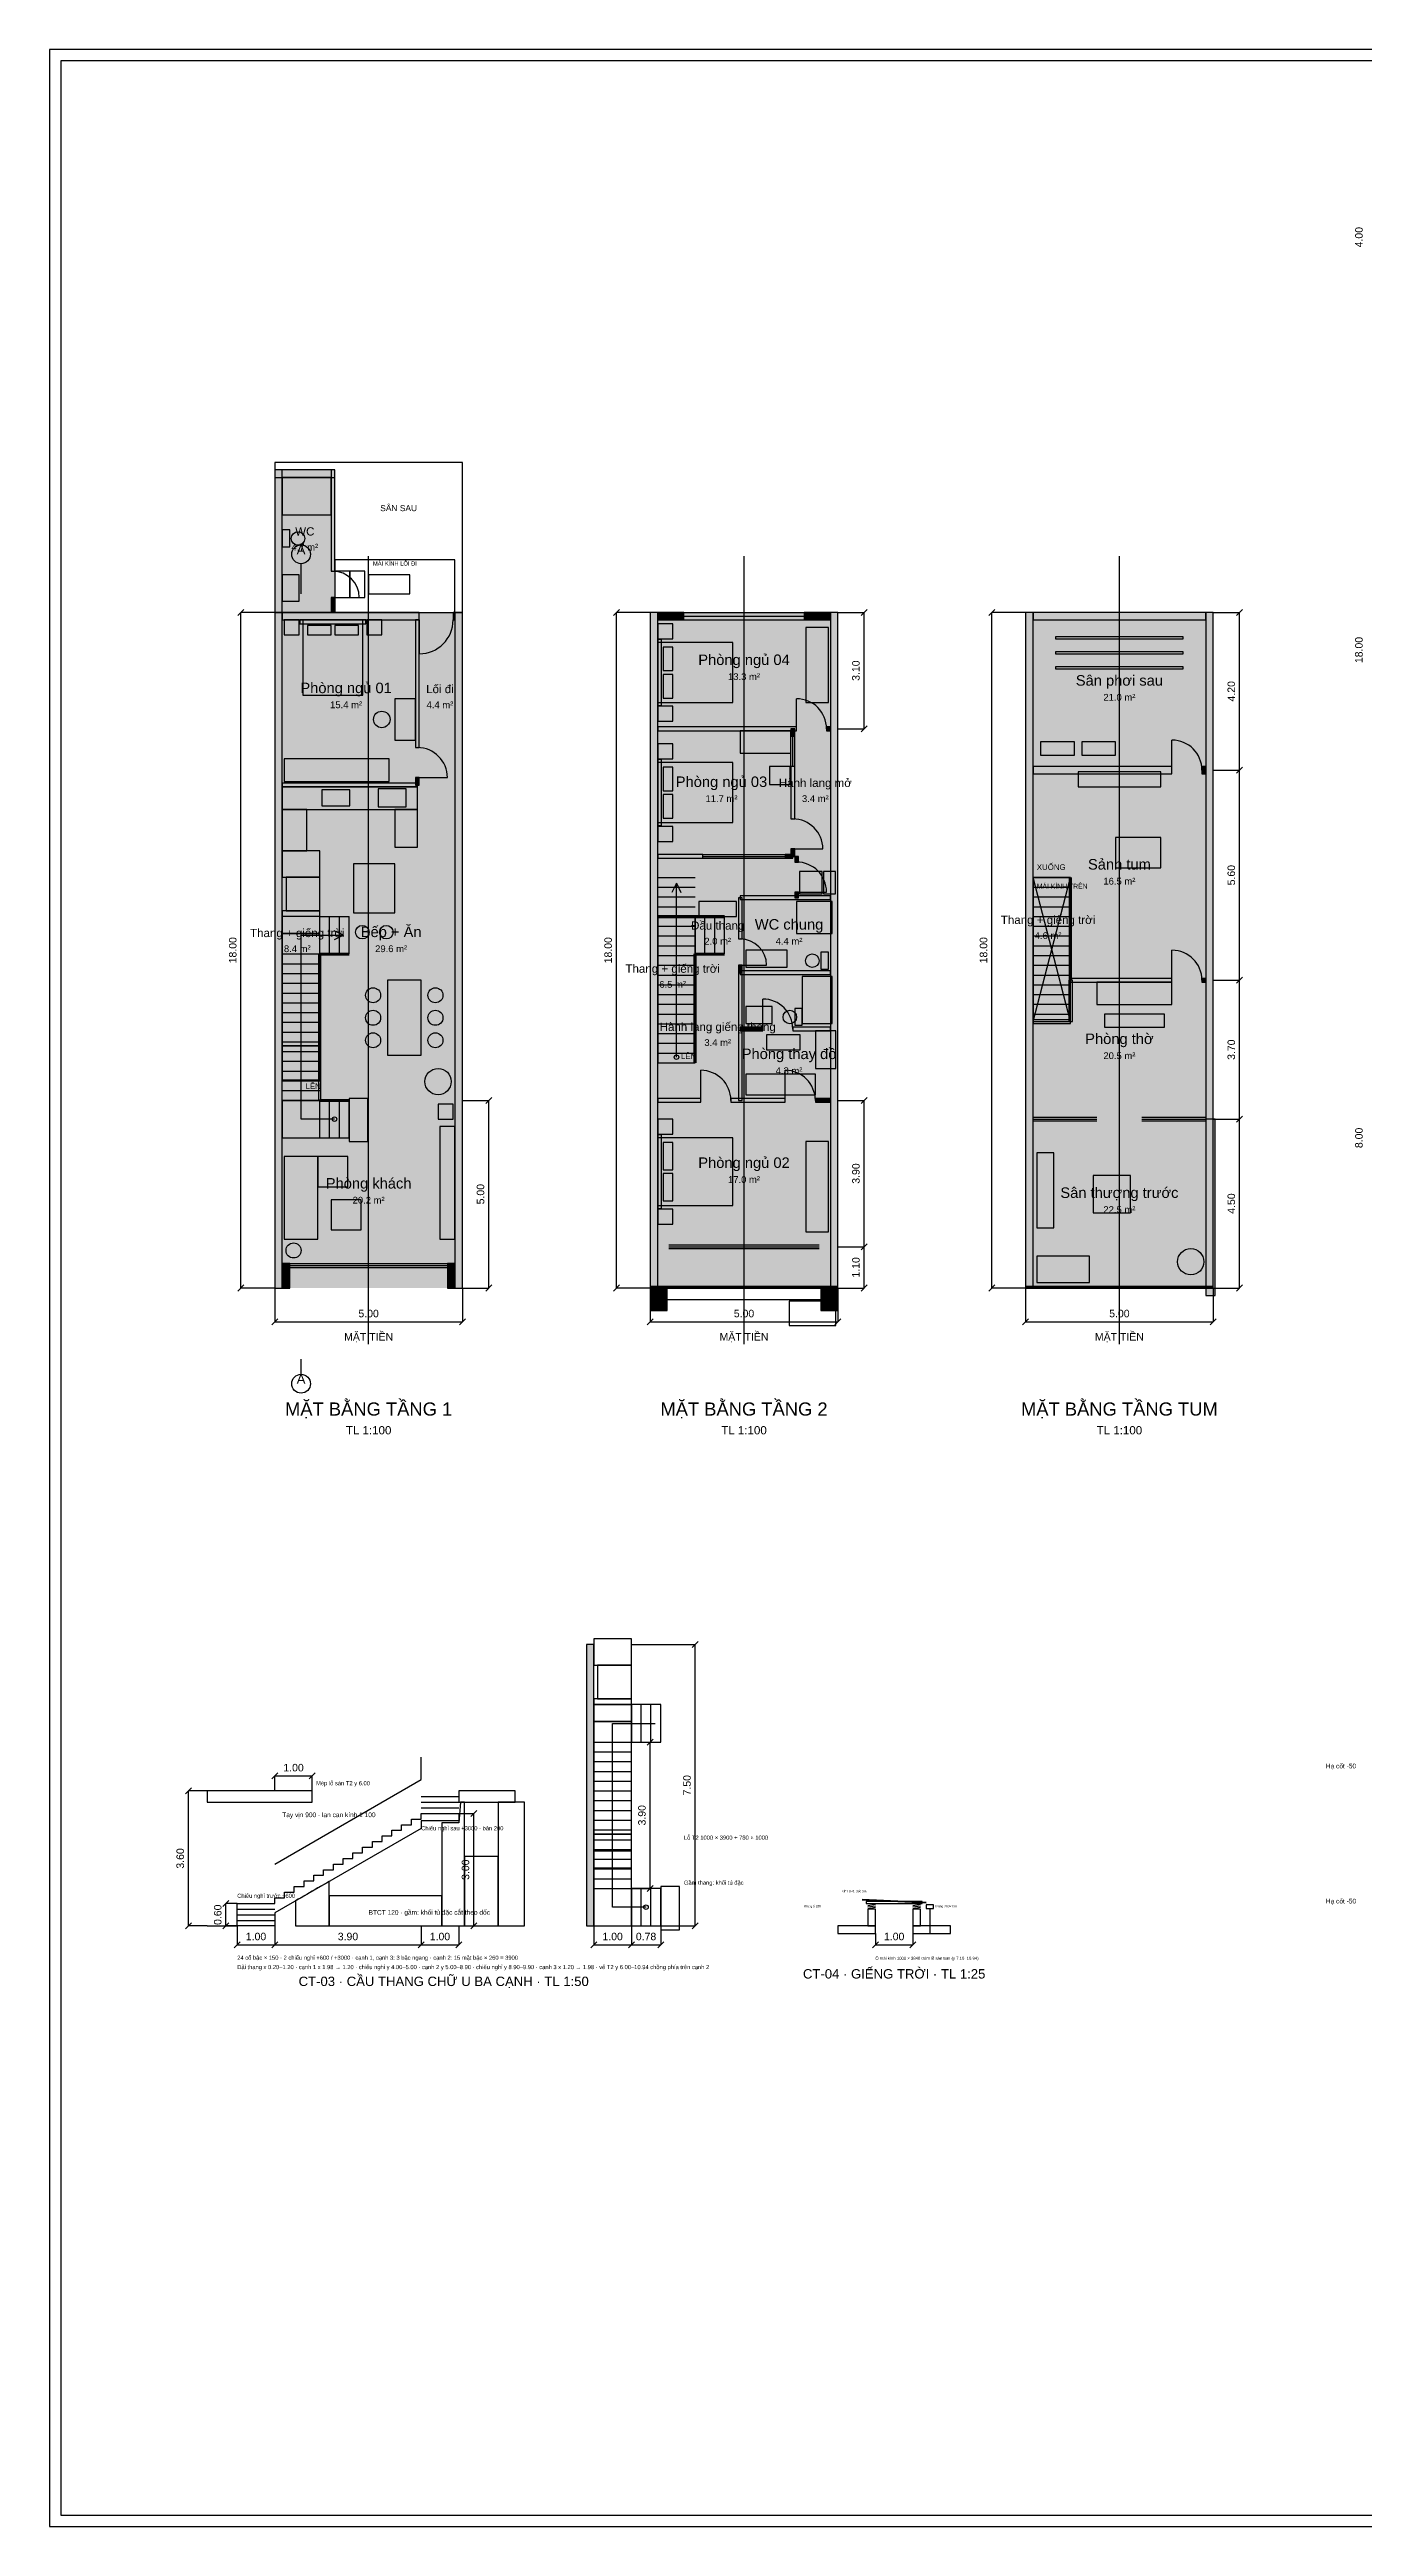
# Model space of a CAD drawing. Header units: millimetres. Extents: x -6000 to 90000, y -33000 to 33000.
# Drawn here: x -6000 to 29001, y -33000 to 33000 of the extents above; entities that cross this region are included whole.
import ezdxf
from ezdxf.enums import TextEntityAlignment as Align

# ---------------------------------------------------------------- set-up
doc = ezdxf.new("R2010")
doc.units = ezdxf.units.MM
for name, color, linetype in [('AXIS', 8, 'CONTINUOUS'), ('DIM', 3, 'CONTINUOUS'), ('DOOR', 6, 'CONTINUOUS'), ('FILL', 254, 'CONTINUOUS'), ('FRAME', 7, 'CONTINUOUS'), ('FURN', 8, 'CONTINUOUS'), ('GLASS', 5, 'CONTINUOUS'), ('RTXT', 250, 'CONTINUOUS'), ('SITE', 30, 'CONTINUOUS'), ('TEXT', 7, 'CONTINUOUS'), ('WALL', 7, 'CONTINUOUS')]:
    doc.layers.add(name, color=color, linetype=linetype)
doc.styles.get("Standard").update_dxf_attribs({"font": 'arial.ttf'})

msp = doc.modelspace()

# ---------------------------------------------------------------- linework, layer by layer
at = {"layer": 'AXIS'}
for p, q in [((700, 18500), (700, 19300)), ((4800, 19400), (1600, 19400)), ((1600, 19400), (1600, 18000)), ((2500, -1500), (2500, 19500)), ((4800, 18000), (4800, 19400)), ((12500, -1500), (12500, 19500)), ((22500, -1500), (22500, 19500)), ((1600, 18000), (4800, 18000)), ((21200, 10940), (20200, 10940)), ((20200, 10940), (20200, 7100)), ((21200, 7100), (21200, 10940)), ((11200, 9900), (10200, 9900)), ((10200, 9900), (10200, 6000)), ((11200, 6000), (11200, 9900)), ((11980, 9900), (11200, 9900)), ((11200, 9900), (11200, 8900)), ((11980, 8900), (11980, 9900)), ((11200, 8900), (11980, 8900)), ((20200, 7100), (21200, 7100)), ((10200, 6000), (11200, 6000)), ((700, -2300), (700, -1900)), ((9500, -11100), (8500, -11100)), ((8500, -11100), (8500, -15000)), ((9500, -15000), (9500, -11100)), ((10280, -11100), (9500, -11100)), ((9500, -11100), (9500, -12100)), ((10280, -12100), (10280, -11100)), ((9500, -12100), (10280, -12100)), ((3900, -13550), (4900, -13550)), ((3900, -13700), (4900, -13700)), ((3900, -13850), (4900, -13850)), ((8500, -15000), (9500, -15000)), ((-1000, -16550), (0, -16550)), ((-1000, -16700), (0, -16700)), ((-1000, -16850), (0, -16850))]:
    msp.add_line(p, q, dxfattribs=at)
for centre in [(700, 19550), (700, -2550)]:
    msp.add_circle(centre, 250, dxfattribs=at)
at = {"layer": 'DIM'}
for p, q in [((-980, 17920), (-820, 18080)), ((-900, 0), (-900, 18000)), ((0, 18000), (-900, 18000)), ((9020, 17920), (9180, 18080)), ((9100, 0), (9100, 18000)), ((10000, 18000), (9100, 18000)), ((15000, 18000), (15700, 18000)), ((15620, 17920), (15780, 18080)), ((15700, 14900), (15700, 18000)), ((19020, 17920), (19180, 18080)), ((19100, 0), (19100, 18000)), ((20000, 18000), (19100, 18000)), ((25000, 18000), (25700, 18000)), ((25620, 17920), (25780, 18080)), ((25700, 13800), (25700, 18000)), ((15000, 14900), (15700, 14900)), ((15620, 14820), (15780, 14980)), ((25620, 13720), (25780, 13880)), ((25620, 13720), (25780, 13880)), ((25000, 13800), (25700, 13800)), ((25000, 13800), (25700, 13800)), ((25700, 8200), (25700, 13800)), ((25000, 8200), (25700, 8200)), ((25000, 8200), (25700, 8200)), ((25620, 8120), (25780, 8280)), ((25620, 8120), (25780, 8280)), ((25700, 4500), (25700, 8200)), ((5000, 5000), (5700, 5000)), ((5620, 4920), (5780, 5080)), ((5700, 0), (5700, 5000)), ((15000, 5000), (15700, 5000)), ((15620, 4920), (15780, 5080)), ((15700, 1100), (15700, 5000)), ((25000, 4500), (25700, 4500)), ((25000, 4500), (25700, 4500)), ((25620, 4420), (25780, 4580)), ((25620, 4420), (25780, 4580)), ((25700, 0), (25700, 4500)), ((15000, 1100), (15700, 1100)), ((15000, 1100), (15700, 1100)), ((15620, 1020), (15780, 1180)), ((15620, 1020), (15780, 1180)), ((15700, 0), (15700, 1100)), ((-980, -80), (-820, 80)), ((0, 0), (-900, 0)), ((0, 0), (0, -900)), ((5000, 0), (5000, -900)), ((5000, 0), (5700, 0)), ((5620, -80), (5780, 80)), ((9020, -80), (9180, 80)), ((10000, 0), (9100, 0)), ((10000, 0), (10000, -900)), ((15000, 0), (15000, -900)), ((15000, 0), (15700, 0)), ((15620, -80), (15780, 80)), ((19020, -80), (19180, 80)), ((20000, 0), (19100, 0)), ((20000, 0), (20000, -900)), ((25000, 0), (25000, -900)), ((25000, 0), (25700, 0)), ((25620, -80), (25780, 80)), ((-80, -980), (80, -820)), ((0, -900), (5000, -900)), ((4920, -980), (5080, -820)), ((9920, -980), (10080, -820)), ((10000, -900), (15000, -900)), ((14920, -980), (15080, -820)), ((19920, -980), (20080, -820)), ((20000, -900), (25000, -900)), ((24920, -980), (25080, -820)), ((9500, -9500), (11200, -9500)), ((11120, -9580), (11280, -9420)), ((11200, -17000), (11200, -9500)), ((9500, -12100), (10000, -12100)), ((9920, -12180), (10080, -12020)), ((10000, -16000), (10000, -12100)), ((-80, -13080), (80, -12920)), ((0, -13000), (1000, -13000)), ((0, -13400), (0, -13000)), ((920, -13080), (1080, -12920)), ((1000, -13400), (1000, -13000)), ((-2380, -13480), (-2220, -13320)), ((-2300, -17000), (-2300, -13400)), ((-1800, -13400), (-2300, -13400)), ((4900, -14000), (5300, -14000)), ((5220, -14080), (5380, -13920)), ((5300, -17000), (5300, -14000)), ((-1380, -16480), (-1220, -16320)), ((-1300, -17000), (-1300, -16400)), ((-1000, -16400), (-1300, -16400)), ((9500, -16000), (10000, -16000)), ((9920, -16080), (10080, -15920)), ((-2380, -17080), (-2220, -16920)), ((-1800, -17000), (-2300, -17000)), ((-1380, -17080), (-1220, -16920)), ((-1000, -17000), (-1300, -17000)), ((-1000, -17000), (-1000, -17500)), ((0, -17000), (0, -17500)), ((0, -17000), (0, -17500)), ((3900, -17000), (3900, -17500)), ((3900, -17000), (3900, -17500)), ((4900, -17000), (4900, -17500)), ((4900, -17000), (5300, -17000)), ((5220, -17080), (5380, -16920)), ((8500, -17000), (8500, -17500)), ((9500, -17000), (9500, -17500)), ((9500, -17000), (9500, -17500)), ((9500, -17000), (11200, -17000)), ((10280, -17000), (10280, -17500)), ((11120, -17080), (11280, -16920)), ((-1080, -17580), (-920, -17420)), ((-1000, -17500), (0, -17500)), ((-80, -17580), (80, -17420)), ((-80, -17580), (80, -17420)), ((0, -17500), (3900, -17500)), ((3820, -17580), (3980, -17420)), ((3820, -17580), (3980, -17420)), ((3900, -17500), (4900, -17500)), ((4820, -17580), (4980, -17420)), ((8420, -17580), (8580, -17420)), ((8500, -17500), (9500, -17500)), ((9420, -17580), (9580, -17420)), ((9420, -17580), (9580, -17420)), ((9500, -17500), (10280, -17500)), ((10200, -17580), (10360, -17420)), ((15920, -17580), (16080, -17420)), ((16000, -17200), (16000, -17500)), ((16000, -17500), (17000, -17500)), ((16920, -17580), (17080, -17420)), ((17000, -17200), (17000, -17500))]:
    msp.add_line(p, q, dxfattribs=at)
at = {"layer": 'DOOR'}
for p, q in [((1550, 18400), (2250, 18400)), ((3850, 17800), (3850, 16900)), ((13900, 14900), (13900, 15700)), ((23900, 13800), (23900, 14600)), ((3800, 13600), (4600, 13600)), ((13800, 11700), (14600, 11700)), ((10700, 10790), (10580, 10540)), ((10700, 6150), (10700, 10790)), ((10700, 10790), (10820, 10540)), ((13900, 10550), (14700, 10550)), ((700, 4500), (700, 9400)), ((700, 9400), (1830, 9400)), ((1830, 9400), (1580, 9520)), ((1830, 9400), (1580, 9280)), ((12400, 8600), (13100, 8600)), ((23900, 8200), (23900, 9000)), ((13000, 6900), (13000, 7700)), ((11350, 5000), (11350, 5800)), ((13600, 5000), (13600, 5800)), ((1590, 4500), (700, 4500)), ((9500, -9350), (8500, -9350)), ((8500, -9350), (8500, -10050)), ((9500, -10050), (9500, -9350)), ((8500, -10050), (9500, -10050)), ((9500, -10050), (8600, -10050)), ((8600, -10050), (8600, -10950)), ((9500, -10950), (9500, -10050)), ((9500, -10950), (8500, -10950)), ((8500, -10950), (8500, -11550)), ((8600, -10950), (9500, -10950)), ((9500, -11550), (9500, -10950)), ((9500, -11550), (8500, -11550)), ((8500, -11550), (8500, -14550)), ((8500, -11550), (9500, -11550)), ((9000, -16500), (9000, -11600)), ((9000, -11600), (10130, -11600)), ((9500, -14550), (9500, -11550)), ((9500, -14550), (8500, -14550)), ((8500, -14550), (8500, -15450)), ((8500, -14550), (9500, -14550)), ((9500, -15450), (9500, -14550)), ((8500, -15450), (9500, -15450)), ((9890, -16500), (9000, -16500))]:
    msp.add_line(p, q, dxfattribs=at)
for centre in [(10700, 6150), (1590, 4500), (9890, -16500)]:
    msp.add_circle(centre, 60, dxfattribs=at)
for centre, radius, start, end in [((1550, 18400), 700, 0, 90), ((3850, 17800), 900, 270, 360), ((13900, 14900), 800, 0, 90), ((23900, 13800), 800, 0, 90), ((3800, 13600), 800, 0, 90), ((13800, 11700), 800, 0, 90), ((13900, 10550), 800, 0, 90), ((12400, 8600), 700, 0, 90), ((23900, 8200), 800, 0, 90), ((13000, 6900), 800, 0, 90), ((11350, 5000), 800, 0, 90), ((13600, 5000), 800, 0, 90)]:
    msp.add_arc(centre, radius, start, end, dxfattribs=at)
at = {"layer": 'FILL', "color": 131}
for points in [[(0, 18000), (1600, 18000), (0, 21800), (1600, 21800)], [(12400, 8400), (15000, 8400), (12400, 10400), (15000, 10400)], [(12400, 6900), (15000, 6900), (12400, 8400), (15000, 8400)]]:
    msp.add_solid(points, dxfattribs=at)
at = {"layer": 'FILL', "color": 250}
for points in [[(0, 18000), (200, 18000), (0, 21800), (200, 21800)], [(0, 21600), (1600, 21600), (0, 21800), (1600, 21800)], [(1500, 19100), (1600, 19100), (1500, 21800), (1600, 21800)], [(0, 0), (200, 0), (0, 18000), (200, 18000)], [(200, 17800), (3850, 17800), (200, 18000), (3850, 18000)], [(1500, 18000), (1600, 18000), (1500, 18400), (1600, 18400)], [(4750, 17800), (4800, 17800), (4750, 18000), (4800, 18000)], [(4800, 0), (5000, 0), (4800, 18000), (5000, 18000)], [(10000, 0), (10200, 0), (10000, 18000), (10200, 18000)], [(10200, 17800), (10900, 17800), (10200, 18000), (10900, 18000)], [(14100, 17800), (14800, 17800), (14100, 18000), (14800, 18000)], [(14800, 0), (15000, 0), (14800, 18000), (15000, 18000)], [(20000, 0), (20200, 0), (20000, 18000), (20200, 18000)], [(20200, 17800), (24800, 17800), (20200, 18000), (24800, 18000)], [(24800, 0), (25000, 0), (24800, 18000), (25000, 18000)], [(3750, 14400), (3850, 14400), (3750, 17800), (3850, 17800)], [(10200, 14850), (13900, 14850), (10200, 14950), (13900, 14950)], [(13750, 14700), (13850, 14700), (13750, 14900), (13850, 14900)], [(14700, 14850), (14800, 14850), (14700, 14950), (14800, 14950)], [(13750, 12500), (13850, 12500), (13750, 13900), (13850, 13900)], [(20200, 13700), (23900, 13700), (20200, 13900), (23900, 13900)], [(24700, 13700), (24800, 13700), (24700, 13900), (24800, 13900)], [(200, 13350), (3800, 13350), (200, 13450), (3800, 13450)], [(3750, 13400), (3850, 13400), (3750, 13600), (3850, 13600)], [(10200, 11450), (11400, 11450), (10200, 11550), (11400, 11550)], [(13600, 11450), (13800, 11450), (13600, 11550), (13800, 11550)], [(13750, 11500), (13850, 11500), (13750, 11700), (13850, 11700)], [(13850, 11350), (13950, 11350), (13850, 11500), (13950, 11500)], [(12350, 9300), (12450, 9300), (12350, 10400), (12450, 10400)], [(12400, 10350), (14800, 10350), (12400, 10450), (14800, 10450)], [(13850, 10400), (13950, 10400), (13850, 10550), (13950, 10550)], [(12350, 8400), (12450, 8400), (12350, 8600), (12450, 8600)], [(12350, 5000), (12450, 5000), (12350, 8400), (12450, 8400)], [(12400, 8350), (14800, 8350), (12400, 8450), (14800, 8450)], [(21150, 7100), (21250, 7100), (21150, 8200), (21250, 8200)], [(21200, 8150), (23900, 8150), (21200, 8250), (23900, 8250)], [(24700, 8150), (24800, 8150), (24700, 8250), (24800, 8250)], [(12400, 6850), (13000, 6850), (12400, 6950), (13000, 6950)], [(13800, 6850), (14800, 6850), (13800, 6950), (14800, 6950)], [(20200, 7050), (21200, 7050), (20200, 7150), (21200, 7150)], [(10200, 4950), (11350, 4950), (10200, 5050), (11350, 5050)], [(12150, 4950), (13600, 4950), (12150, 5050), (13600, 5050)], [(14400, 4950), (14800, 4950), (14400, 5050), (14800, 5050)], [(24800, -200), (25050, -200), (24800, 4500), (25050, 4500)], [(200, 0), (400, 0), (200, 650), (400, 650)], [(4600, 0), (4800, 0), (4600, 650), (4800, 650)], [(10000, -600), (10450, -600), (10000, 0), (10450, 0)], [(14550, -600), (15000, -600), (14550, 0), (15000, 0)], [(8300, -17000), (8500, -17000), (8300, -9500), (8500, -9500)]]:
    msp.add_solid(points, dxfattribs=at)
at = {"layer": 'FILL', "color": 254}
for points in [[(0, 0), (5000, 0), (0, 18000), (5000, 18000)], [(3800, 13400), (5000, 13400), (3800, 18000), (5000, 18000)], [(10000, 0), (15000, 0), (10000, 18000), (15000, 18000)], [(20000, 0), (25000, 0), (20000, 18000), (25000, 18000)], [(20000, 8200), (25000, 8200), (20000, 13800), (25000, 13800)], [(11200, 10400), (13900, 10400), (11200, 11500), (13900, 11500)], [(11200, 8400), (12400, 8400), (11200, 10400), (12400, 10400)], [(11200, 5000), (12400, 5000), (11200, 8400), (12400, 8400)]]:
    msp.add_solid(points, dxfattribs=at)
at = {"layer": 'FILL', "color": 151}
for points in [[(0, 13400), (3800, 13400), (0, 18000), (3800, 18000)], [(10000, 14900), (15000, 14900), (10000, 18000), (15000, 18000)], [(10000, 11500), (13800, 11500), (10000, 14900), (13800, 14900)], [(10000, 1100), (15000, 1100), (10000, 5000), (15000, 5000)]]:
    msp.add_solid(points, dxfattribs=at)
at = {"layer": 'FILL', "color": 91}
for points in [[(20000, 13800), (25000, 13800), (20000, 18000), (25000, 18000)], [(20000, 0), (25000, 0), (20000, 4500), (25000, 4500)], [(10000, 0), (15000, 0), (10000, 1100), (15000, 1100)]]:
    msp.add_solid(points, dxfattribs=at)
at = {"layer": 'FILL', "color": 141}
msp.add_solid([(13800, 11500), (15000, 11500), (13800, 14900), (15000, 14900)], dxfattribs=at)
at = {"layer": 'FILL', "color": 41}
for points in [[(0, 5000), (1200, 5000), (0, 13400), (1200, 13400)], [(20000, 7100), (21200, 7100), (20000, 12000), (21200, 12000)], [(10000, 5000), (11200, 5000), (10000, 11500), (11200, 11500)]]:
    msp.add_solid(points, dxfattribs=at)
at = {"layer": 'FILL', "color": 31}
msp.add_solid([(1200, 5000), (5000, 5000), (1200, 13400), (5000, 13400)], dxfattribs=at)
at = {"layer": 'FILL', "color": 9}
for points in [[(13900, 10400), (15000, 10400), (13900, 11500), (15000, 11500)], [(12400, 5000), (15000, 5000), (12400, 6900), (15000, 6900)]]:
    msp.add_solid(points, dxfattribs=at)
at = {"layer": 'FILL', "color": 21}
msp.add_solid([(20000, 4500), (25000, 4500), (20000, 8200), (25000, 8200)], dxfattribs=at)
at = {"layer": 'FILL', "color": 51}
msp.add_solid([(0, 0), (5000, 0), (0, 5000), (5000, 5000)], dxfattribs=at)
at = {"layer": 'FRAME'}
for p, q in [((90000, 33000), (-6000, 33000)), ((-6000, 33000), (-6000, -33000)), ((89700, 32700), (-5700, 32700)), ((-5700, 32700), (-5700, -32700)), ((-6000, -33000), (90000, -33000)), ((-5700, -32700), (89700, -32700))]:
    msp.add_line(p, q, dxfattribs=at)
at = {"layer": 'FURN'}
for p, q in [((1500, 21600), (200, 21600)), ((200, 21600), (200, 20600)), ((1500, 20600), (1500, 21600)), ((200, 20600), (1500, 20600)), ((400, 20200), (200, 20200)), ((200, 20200), (200, 19750)), ((400, 19750), (400, 20200)), ((200, 19750), (400, 19750)), ((650, 19000), (200, 19000)), ((200, 19000), (200, 18300)), ((650, 18300), (650, 19000)), ((2000, 19100), (1600, 19100)), ((1600, 19100), (1600, 18400)), ((2000, 18400), (2000, 19100)), ((2400, 19100), (2000, 19100)), ((2000, 19100), (2000, 18400)), ((2400, 18400), (2400, 19100)), ((3600, 19000), (2500, 19000)), ((2500, 19000), (2500, 18500)), ((2500, 18500), (3600, 18500)), ((3600, 18500), (3600, 19000)), ((200, 18300), (650, 18300)), ((1600, 18400), (2000, 18400)), ((2000, 18400), (2400, 18400)), ((650, 17800), (250, 17800)), ((250, 17800), (250, 17400)), ((250, 17400), (650, 17400)), ((650, 17400), (650, 17800)), ((2430, 17800), (670, 17800)), ((670, 17800), (670, 17700)), ((670, 17700), (2430, 17700)), ((2350, 17800), (750, 17800)), ((750, 17800), (750, 15800)), ((1500, 17650), (870, 17650)), ((870, 17650), (870, 17400)), ((870, 17400), (1500, 17400)), ((1500, 17400), (1500, 17650)), ((2230, 17650), (1600, 17650)), ((1600, 17650), (1600, 17400)), ((1600, 17400), (2230, 17400)), ((2230, 17400), (2230, 17650)), ((2350, 15800), (2350, 17800)), ((2430, 17700), (2430, 17800)), ((2850, 17800), (2450, 17800)), ((2450, 17800), (2450, 17400)), ((2450, 17400), (2850, 17400)), ((2850, 17400), (2850, 17800)), ((10600, 17700), (10200, 17700)), ((10200, 17700), (10200, 17300)), ((10200, 17300), (10600, 17300)), ((10300, 17280), (10200, 17280)), ((10200, 17280), (10200, 15520)), ((12200, 17200), (10200, 17200)), ((10200, 17200), (10200, 15600)), ((10300, 15520), (10300, 17280)), ((10600, 17300), (10600, 17700)), ((12200, 15600), (12200, 17200)), ((14750, 17600), (14150, 17600)), ((14150, 17600), (14150, 15600)), ((14750, 15600), (14750, 17600)), ((24200, 17350), (20800, 17350)), ((20800, 17350), (20800, 17300)), ((20800, 17300), (24200, 17300)), ((24200, 17300), (24200, 17350)), ((10600, 17080), (10350, 17080)), ((10350, 17080), (10350, 16450)), ((10600, 16450), (10600, 17080)), ((24200, 16950), (20800, 16950)), ((20800, 16950), (20800, 16900)), ((20800, 16900), (24200, 16900)), ((24200, 16550), (20800, 16550)), ((20800, 16550), (20800, 16500)), ((20800, 16500), (24200, 16500)), ((24200, 16900), (24200, 16950)), ((24200, 16500), (24200, 16550)), ((10350, 16450), (10600, 16450)), ((10600, 16350), (10350, 16350)), ((10350, 16350), (10350, 15720)), ((10600, 15720), (10600, 16350)), ((750, 15800), (2350, 15800)), ((3750, 15700), (3200, 15700)), ((3200, 15700), (3200, 14600)), ((3750, 14600), (3750, 15700)), ((10200, 15600), (12200, 15600)), ((10200, 15520), (10300, 15520)), ((10600, 15500), (10200, 15500)), ((10200, 15500), (10200, 15100)), ((10350, 15720), (10600, 15720)), ((10600, 15100), (10600, 15500)), ((14150, 15600), (14750, 15600)), ((3200, 14600), (3750, 14600)), ((10200, 15100), (10600, 15100)), ((13750, 14850), (12400, 14850)), ((12400, 14850), (12400, 14250)), ((13750, 14250), (13750, 14850)), ((21300, 14550), (20400, 14550)), ((20400, 14550), (20400, 14200)), ((21300, 14200), (21300, 14550)), ((22400, 14550), (21500, 14550)), ((21500, 14550), (21500, 14200)), ((22400, 14200), (22400, 14550)), ((3050, 14100), (250, 14100)), ((250, 14100), (250, 13500)), ((3050, 13500), (3050, 14100)), ((10600, 14500), (10200, 14500)), ((10200, 14500), (10200, 14100)), ((10200, 14100), (10600, 14100)), ((10300, 14080), (10200, 14080)), ((10200, 14080), (10200, 12320)), ((12200, 14000), (10200, 14000)), ((10200, 14000), (10200, 12400)), ((10300, 12320), (10300, 14080)), ((10600, 13880), (10350, 13880)), ((10350, 13880), (10350, 13250)), ((10600, 14100), (10600, 14500)), ((10600, 13250), (10600, 13880)), ((12200, 12400), (12200, 14000)), ((12400, 14250), (13750, 14250)), ((13730, 13900), (13180, 13900)), ((13180, 13900), (13180, 13420)), ((13730, 13420), (13730, 13900)), ((20400, 14200), (21300, 14200)), ((21500, 14200), (22400, 14200)), ((3800, 13350), (200, 13350)), ((200, 13350), (200, 12750)), ((250, 13500), (3050, 13500)), ((2000, 13270), (1250, 13270)), ((1250, 13270), (1250, 12850)), ((2000, 12850), (2000, 13270)), ((3500, 13300), (2750, 13300)), ((2750, 13300), (2750, 12820)), ((3500, 12820), (3500, 13300)), ((3800, 12750), (3800, 13350)), ((10350, 13250), (10600, 13250)), ((13180, 13420), (13730, 13420)), ((23600, 13750), (21400, 13750)), ((21400, 13750), (21400, 13350)), ((21400, 13350), (23600, 13350)), ((23600, 13350), (23600, 13750)), ((850, 12750), (200, 12750)), ((200, 12750), (200, 11650)), ((200, 12750), (3800, 12750)), ((850, 11650), (850, 12750)), ((1250, 12850), (2000, 12850)), ((2750, 12820), (3500, 12820)), ((3800, 12750), (3200, 12750)), ((3200, 12750), (3200, 11750)), ((3800, 11750), (3800, 12750)), ((10600, 13150), (10350, 13150)), ((10350, 13150), (10350, 12520)), ((10600, 12520), (10600, 13150)), ((10200, 12400), (12200, 12400)), ((10200, 12320), (10300, 12320)), ((10600, 12300), (10200, 12300)), ((10200, 12300), (10200, 11900)), ((10200, 11900), (10600, 11900)), ((10350, 12520), (10600, 12520)), ((10600, 11900), (10600, 12300)), ((23600, 12000), (22400, 12000)), ((22400, 12000), (22400, 11200)), ((23600, 11200), (23600, 12000)), ((1200, 11650), (200, 11650)), ((200, 11650), (200, 10950)), ((200, 11650), (850, 11650)), ((1200, 10950), (1200, 11650)), ((3200, 11300), (2100, 11300)), ((2100, 11300), (2100, 10000)), ((3200, 11750), (3800, 11750)), ((3200, 10000), (3200, 11300)), ((200, 10950), (1200, 10950)), ((1200, 10950), (300, 10950)), ((300, 10950), (300, 10050)), ((1200, 10050), (1200, 10950)), ((10200, 10940), (11200, 10940)), ((10200, 10680), (11200, 10680)), ((14580, 11100), (13980, 11100)), ((13980, 11100), (13980, 10500)), ((14580, 10500), (14580, 11100)), ((14940, 11100), (14620, 11100)), ((14620, 11100), (14620, 10500)), ((14940, 10500), (14940, 11100)), ((20200, 10940), (21200, 10940)), ((20200, 10680), (21200, 10680)), ((22400, 11200), (23600, 11200)), ((1200, 10050), (200, 10050)), ((200, 10050), (200, 9450)), ((1200, 9900), (200, 9900)), ((200, 9900), (200, 8900)), ((300, 10050), (1200, 10050)), ((1200, 9450), (1200, 10050)), ((1200, 8900), (1200, 9900)), ((1200, 9900), (1980, 9900)), ((1200, 8900), (1200, 9900)), ((1460, 8900), (1460, 9900)), ((1720, 8900), (1720, 9900)), ((1980, 8900), (1980, 9900)), ((2100, 10000), (3200, 10000)), ((10200, 10420), (11200, 10420)), ((10200, 10160), (11200, 10160)), ((10200, 9900), (11200, 9900)), ((11200, 8900), (11200, 9900)), ((12300, 10300), (11300, 10300)), ((11300, 10300), (11300, 9900)), ((11300, 9900), (12300, 9900)), ((11460, 8900), (11460, 9900)), ((11720, 8900), (11720, 9900)), ((11980, 8900), (11980, 9900)), ((12300, 9900), (12300, 10300)), ((14850, 10300), (13900, 10300)), ((13900, 10300), (13900, 9450)), ((13980, 10500), (14580, 10500)), ((14620, 10500), (14940, 10500)), ((14850, 9450), (14850, 10300)), ((20200, 10420), (21200, 10420)), ((20200, 10160), (21200, 10160)), ((20200, 9900), (21200, 9900)), ((1200, 9450), (200, 9450)), ((200, 9450), (200, 6450)), ((200, 9450), (1200, 9450)), ((1200, 6450), (1200, 9450)), ((10200, 9640), (11200, 9640)), ((10200, 9380), (11200, 9380)), ((13900, 9450), (14850, 9450)), ((20200, 9640), (21200, 9640)), ((20200, 9380), (21200, 9380)), ((200, 8900), (1200, 8900)), ((200, 8900), (1200, 8900)), ((200, 8640), (1200, 8640)), ((1200, 8900), (1980, 8900)), ((10200, 9120), (11200, 9120)), ((10200, 8860), (11200, 8860)), ((10200, 8600), (11200, 8600)), ((13650, 9000), (12550, 9000)), ((12550, 9000), (12550, 8550)), ((13650, 8550), (13650, 9000)), ((14750, 8950), (14550, 8950)), ((14550, 8950), (14550, 8500)), ((14750, 8500), (14750, 8950)), ((20200, 9120), (21200, 9120)), ((20200, 8860), (21200, 8860)), ((20200, 8600), (21200, 8600)), ((200, 8380), (1200, 8380)), ((200, 8120), (1200, 8120)), ((3900, 8200), (3000, 8200)), ((3000, 8200), (3000, 6200)), ((3900, 6200), (3900, 8200)), ((10200, 8340), (11200, 8340)), ((10200, 8080), (11200, 8080)), ((12550, 8550), (13650, 8550)), ((14850, 8300), (14050, 8300)), ((14050, 8300), (14050, 7050)), ((14550, 8500), (14750, 8500)), ((14850, 7050), (14850, 8300)), ((20200, 8340), (21200, 8340)), ((20200, 8080), (21200, 8080)), ((23900, 8150), (21900, 8150)), ((21900, 8150), (21900, 7550)), ((23900, 7550), (23900, 8150)), ((200, 7860), (1200, 7860)), ((200, 7600), (1200, 7600)), ((200, 7340), (1200, 7340)), ((10200, 7820), (11200, 7820)), ((10200, 7560), (11200, 7560)), ((10200, 7300), (11200, 7300)), ((13250, 7500), (12550, 7500)), ((12550, 7500), (12550, 7050)), ((13250, 7050), (13250, 7500)), ((14050, 7450), (13850, 7450)), ((13850, 7450), (13850, 7000)), ((14050, 7000), (14050, 7450)), ((20200, 7820), (21200, 7820)), ((20200, 7560), (21200, 7560)), ((20200, 7300), (21200, 7300)), ((21900, 7550), (23900, 7550)), ((23700, 7300), (22100, 7300)), ((22100, 7300), (22100, 6950)), ((23700, 6950), (23700, 7300)), ((200, 7080), (1200, 7080)), ((200, 6820), (1200, 6820)), ((10200, 7040), (11200, 7040)), ((10200, 6780), (11200, 6780)), ((12550, 7050), (13250, 7050)), ((14000, 6750), (13100, 6750)), ((13100, 6750), (13100, 6350)), ((13850, 7000), (14050, 7000)), ((14000, 6350), (14000, 6750)), ((14050, 7050), (14850, 7050)), ((14950, 6850), (14400, 6850)), ((14400, 6850), (14400, 5850)), ((14950, 5850), (14950, 6850)), ((22100, 6950), (23700, 6950)), ((200, 6560), (1200, 6560)), ((1200, 6450), (200, 6450)), ((200, 6450), (200, 5550)), ((200, 6450), (1200, 6450)), ((200, 6300), (1200, 6300)), ((200, 6040), (1200, 6040)), ((1200, 5550), (1200, 6450)), ((3000, 6200), (3900, 6200)), ((10200, 6520), (11200, 6520)), ((10200, 6260), (11200, 6260)), ((10200, 6000), (11200, 6000)), ((13100, 6350), (14000, 6350)), ((200, 5780), (1200, 5780)), ((200, 5550), (1200, 5550)), ((200, 5520), (1200, 5520)), ((14400, 5700), (12550, 5700)), ((12550, 5700), (12550, 5150)), ((14400, 5850), (14950, 5850)), ((14400, 5150), (14400, 5700)), ((200, 5260), (1200, 5260)), ((1200, 5000), (200, 5000)), ((200, 5000), (200, 4000)), ((200, 5000), (1200, 5000)), ((1200, 4000), (1200, 5000)), ((1200, 5000), (1980, 5000)), ((1200, 4000), (1200, 5000)), ((1460, 4000), (1460, 5000)), ((1720, 4000), (1720, 5000)), ((2480, 5050), (1980, 5050)), ((1980, 5050), (1980, 3900)), ((1980, 4000), (1980, 5000)), ((2480, 3900), (2480, 5050)), ((4750, 4900), (4350, 4900)), ((4350, 4900), (4350, 4500)), ((4750, 4500), (4750, 4900)), ((12550, 5150), (14400, 5150)), ((200, 4000), (1200, 4000)), ((1200, 4000), (1980, 4000)), ((4350, 4500), (4750, 4500)), ((4800, 4300), (4400, 4300)), ((4400, 4300), (4400, 1300)), ((4800, 1300), (4800, 4300)), ((10600, 4500), (10200, 4500)), ((10200, 4500), (10200, 4100)), ((10200, 4100), (10600, 4100)), ((10300, 4080), (10200, 4080)), ((10200, 4080), (10200, 2120)), ((12200, 4000), (10200, 4000)), ((10200, 4000), (10200, 2200)), ((10300, 2120), (10300, 4080)), ((10600, 4100), (10600, 4500)), ((12200, 2200), (12200, 4000)), ((1150, 3500), (250, 3500)), ((250, 3500), (250, 1300)), ((1150, 1300), (1150, 3500)), ((1950, 3500), (1150, 3500)), ((1150, 3500), (1150, 2700)), ((1950, 2700), (1950, 3500)), ((1980, 3900), (2480, 3900)), ((10600, 3880), (10350, 3880)), ((10350, 3880), (10350, 3150)), ((10600, 3150), (10600, 3880)), ((14750, 3900), (14150, 3900)), ((14150, 3900), (14150, 1500)), ((14750, 1500), (14750, 3900)), ((20750, 3600), (20300, 3600)), ((20300, 3600), (20300, 1600)), ((20750, 1600), (20750, 3600)), ((1150, 2700), (1950, 2700)), ((10350, 3150), (10600, 3150)), ((10600, 3050), (10350, 3050)), ((10350, 3050), (10350, 2320)), ((10600, 2320), (10600, 3050)), ((22800, 3000), (21800, 3000)), ((21800, 3000), (21800, 2000)), ((22800, 2000), (22800, 3000)), ((2300, 2350), (1500, 2350)), ((1500, 2350), (1500, 1550)), ((2300, 1550), (2300, 2350)), ((10200, 2200), (12200, 2200)), ((10200, 2120), (10300, 2120)), ((10600, 2100), (10200, 2100)), ((10200, 2100), (10200, 1700)), ((10350, 2320), (10600, 2320)), ((10600, 1700), (10600, 2100)), ((21800, 2000), (22800, 2000)), ((1500, 1550), (2300, 1550)), ((10200, 1700), (10600, 1700)), ((14150, 1500), (14750, 1500)), ((20300, 1600), (20750, 1600)), ((250, 1300), (1150, 1300)), ((4400, 1300), (4800, 1300)), ((21700, 850), (20300, 850)), ((20300, 850), (20300, 150)), ((21700, 150), (21700, 850)), ((20300, 150), (21700, 150)), ((14950, -350), (13700, -350)), ((13700, -350), (13700, -1000)), ((14950, -1000), (14950, -350)), ((13700, -1000), (14950, -1000)), ((8500, -11100), (9500, -11100)), ((9500, -12100), (9500, -11100)), ((9760, -12100), (9760, -11100)), ((10020, -12100), (10020, -11100)), ((10280, -12100), (10280, -11100)), ((8500, -12100), (9500, -12100)), ((8500, -12100), (9500, -12100)), ((8500, -12360), (9500, -12360)), ((8500, -12620), (9500, -12620)), ((8500, -12880), (9500, -12880)), ((8500, -13140), (9500, -13140)), ((4950, -13700), (4900, -14250)), ((5000, -13700), (4950, -13700)), ((5050, -13700), (5000, -13700)), ((5050, -17000), (5050, -13700)), ((6008, -13700), (5950, -13700)), ((5950, -13700), (5950, -17000)), ((6067, -13700), (6008, -13700)), ((6125, -13700), (6067, -13700)), ((6183, -13700), (6125, -13700)), ((6242, -13700), (6183, -13700)), ((6300, -13700), (6242, -13700)), ((6358, -13700), (6300, -13700)), ((6417, -13700), (6358, -13700)), ((6475, -13700), (6417, -13700)), ((6533, -13700), (6475, -13700)), ((6592, -13700), (6533, -13700)), ((6650, -13700), (6592, -13700)), ((6650, -17000), (6650, -13700)), ((8500, -13400), (9500, -13400)), ((8500, -13660), (9500, -13660)), ((4500, -14250), (4450, -14250)), ((4450, -14250), (4450, -17000)), ((4550, -14250), (4500, -14250)), ((4600, -14250), (4550, -14250)), ((4650, -14250), (4600, -14250)), ((4700, -14250), (4650, -14250)), ((4750, -14250), (4700, -14250)), ((4800, -14250), (4750, -14250)), ((4850, -14250), (4800, -14250)), ((4900, -14250), (4850, -14250)), ((8500, -13920), (9500, -13920)), ((8500, -14180), (9500, -14180)), ((8500, -14440), (9500, -14440)), ((5125, -15150), (5050, -15150)), ((5050, -15150), (5050, -17000)), ((5200, -15150), (5125, -15150)), ((5275, -15150), (5200, -15150)), ((5350, -15150), (5275, -15150)), ((5425, -15150), (5350, -15150)), ((5500, -15150), (5425, -15150)), ((5575, -15150), (5500, -15150)), ((5650, -15150), (5575, -15150)), ((5725, -15150), (5650, -15150)), ((5800, -15150), (5725, -15150)), ((5875, -15150), (5800, -15150)), ((5950, -15150), (5875, -15150)), ((5950, -17000), (5950, -15150)), ((8500, -14700), (9500, -14700)), ((8500, -14960), (9500, -14960)), ((1450, -15813), (1375, -15857)), ((1450, -17000), (1450, -15813)), ((8500, -15220), (9500, -15220)), ((8500, -15480), (9500, -15480)), ((8500, -15740), (9500, -15740)), ((625, -16289), (550, -16333)), ((550, -16333), (550, -17000)), ((700, -16246), (625, -16289)), ((775, -16203), (700, -16246)), ((850, -16160), (775, -16203)), ((925, -16116), (850, -16160)), ((1000, -16073), (925, -16116)), ((1075, -16030), (1000, -16073)), ((1150, -15987), (1075, -16030)), ((1225, -15943), (1150, -15987)), ((1300, -15900), (1225, -15943)), ((1375, -15857), (1300, -15900)), ((1700, -16200), (1450, -16200)), ((1450, -16200), (1450, -17000)), ((1950, -16200), (1700, -16200)), ((2200, -16200), (1950, -16200)), ((2450, -16200), (2200, -16200)), ((2700, -16200), (2450, -16200)), ((2950, -16200), (2700, -16200)), ((3200, -16200), (2950, -16200)), ((3450, -16200), (3200, -16200)), ((3700, -16200), (3450, -16200)), ((3950, -16200), (3700, -16200)), ((4200, -16200), (3950, -16200)), ((4450, -16200), (4200, -16200)), ((4450, -17000), (4450, -16200)), ((8500, -16000), (9500, -16000)), ((8500, -16000), (9500, -16000)), ((9500, -17000), (9500, -16000)), ((9760, -17000), (9760, -16000)), ((10020, -17000), (10020, -16000)), ((10780, -15950), (10280, -15950)), ((10280, -15950), (10280, -17100)), ((10280, -17000), (10280, -16000)), ((10780, -17100), (10780, -15950)), ((15800, -16450), (16000, -16420)), ((15800, -16490), (16000, -16460)), ((15800, -16530), (16000, -16500)), ((17000, -16450), (17200, -16420)), ((17000, -16490), (17200, -16460)), ((17000, -16530), (17200, -16500)), ((550, -17000), (1450, -17000)), ((1450, -17000), (4450, -17000)), ((4450, -17000), (5050, -17000)), ((5050, -17000), (5950, -17000)), ((5950, -17000), (6650, -17000)), ((8500, -17000), (9500, -17000)), ((10280, -17100), (10780, -17100))]:
    msp.add_line(p, q, dxfattribs=at)
for centre, radius in [((620, 19970), 180), ((2850, 15150), 220), ((2330, 9480), 180), ((2970, 9480), 180), ((14320, 8720), 180), ((2620, 7800), 200), ((4280, 7800), 200), ((2620, 7200), 200), ((4280, 7200), 200), ((13720, 7220), 180), ((2620, 6600), 200), ((4280, 6600), 200), ((4350, 5500), 350), ((500, 1000), 200), ((24400, 700), 350)]:
    msp.add_circle(centre, radius, dxfattribs=at)
at = {"layer": 'GLASS'}
for p, q in [((10900, 18000), (14100, 18000)), ((10900, 17900), (14100, 17900)), ((10900, 17800), (14100, 17800)), ((13750, 13900), (13750, 14700)), ((13800, 13900), (13800, 14700)), ((13850, 13900), (13850, 14700)), ((11400, 11550), (13600, 11550)), ((11400, 11500), (13600, 11500)), ((11400, 11450), (13600, 11450)), ((20200, 7100), (21200, 10940)), ((21200, 7100), (20200, 10940)), ((21175, 8200), (21175, 10940)), ((21225, 8200), (21225, 10940)), ((10200, 9925), (11980, 9925)), ((10200, 9875), (11980, 9875)), ((1175, 5000), (1175, 8900)), ((1200, 8925), (1980, 8925)), ((1200, 8875), (1980, 8875)), ((1225, 5000), (1225, 8900)), ((11175, 6000), (11175, 8900)), ((11200, 8925), (11980, 8925)), ((11200, 8875), (11980, 8875)), ((11225, 6000), (11225, 8900)), ((1200, 5025), (1980, 5025)), ((1200, 4975), (1980, 4975)), ((20200, 4550), (21900, 4550)), ((20200, 4500), (21900, 4500)), ((20200, 4450), (21900, 4450)), ((23100, 4550), (24800, 4550)), ((23100, 4500), (24800, 4500)), ((23100, 4450), (24800, 4450)), ((10500, 1150), (14500, 1150)), ((10500, 1100), (14500, 1100)), ((10500, 1050), (14500, 1050)), ((400, 650), (4600, 650)), ((400, 600), (4600, 600)), ((400, 550), (4600, 550)), ((10000, 50), (15000, 50)), ((10000, 25), (15000, 25)), ((10000, 0), (15000, 0)), ((20000, 50), (25000, 50)), ((20000, 25), (25000, 25)), ((20000, 0), (25000, 0)), ((10450, -310), (14550, -310)), ((3900, -13100), (3900, -12500)), ((9500, -16000), (9500, -12100)), ((9500, -12100), (10280, -12100)), ((0, -15350), (3900, -13100)), ((10280, -16000), (9500, -16000)), ((15650, -16284), (17350, -16369)), ((15650, -16300), (17350, -16385))]:
    msp.add_line(p, q, dxfattribs=at)
at = {"layer": 'SITE'}
for p, q in [((5000, 22000), (0, 22000)), ((0, 22000), (0, 18000)), ((5000, 18000), (5000, 22000)), ((0, 18000), (5000, 18000)), ((-1800, -17000), (-1000, -17000))]:
    msp.add_line(p, q, dxfattribs=at)
at = {"layer": 'WALL'}
for p, q in [((200, 21800), (0, 21800)), ((0, 21800), (0, 18000)), ((1600, 21800), (0, 21800)), ((0, 21800), (0, 21600)), ((200, 18000), (200, 21800)), ((1600, 21800), (1500, 21800)), ((1500, 21800), (1500, 19100)), ((1600, 19100), (1600, 21800)), ((1600, 21600), (1600, 21800)), ((0, 21600), (1600, 21600)), ((1500, 19100), (1600, 19100)), ((200, 18000), (0, 18000)), ((0, 18000), (0, 0)), ((0, 18000), (200, 18000)), ((200, 0), (200, 18000)), ((3850, 18000), (200, 18000)), ((200, 18000), (200, 17800)), ((1600, 18400), (1500, 18400)), ((1500, 18400), (1500, 18000)), ((1500, 18000), (1600, 18000)), ((1600, 18000), (1600, 18400)), ((3850, 17800), (3850, 18000)), ((4800, 18000), (4750, 18000)), ((4750, 18000), (4750, 17800)), ((5000, 18000), (4800, 18000)), ((4800, 18000), (4800, 0)), ((4800, 17800), (4800, 18000)), ((5000, 0), (5000, 18000)), ((10200, 18000), (10000, 18000)), ((10000, 18000), (10000, 0)), ((10200, 0), (10200, 18000)), ((10900, 18000), (10200, 18000)), ((10200, 18000), (10200, 17800)), ((10900, 17800), (10900, 18000)), ((14800, 18000), (14100, 18000)), ((14100, 18000), (14100, 17800)), ((15000, 18000), (14800, 18000)), ((14800, 18000), (14800, 0)), ((14800, 17800), (14800, 18000)), ((15000, 0), (15000, 18000)), ((20200, 18000), (20000, 18000)), ((20000, 18000), (20000, 0)), ((20200, 0), (20200, 18000)), ((24800, 18000), (20200, 18000)), ((20200, 18000), (20200, 17800)), ((25000, 18000), (24800, 18000)), ((24800, 18000), (24800, 0)), ((24800, 17800), (24800, 18000)), ((25000, 0), (25000, 18000)), ((200, 17800), (3850, 17800)), ((3850, 17800), (3750, 17800)), ((3750, 17800), (3750, 14400)), ((3850, 14400), (3850, 17800)), ((4750, 17800), (4800, 17800)), ((10200, 17800), (10900, 17800)), ((14100, 17800), (14800, 17800)), ((20200, 17800), (24800, 17800)), ((13900, 14950), (10200, 14950)), ((10200, 14950), (10200, 14850)), ((10200, 14850), (13900, 14850)), ((13850, 14900), (13750, 14900)), ((13750, 14900), (13750, 14700)), ((13750, 14700), (13850, 14700)), ((13850, 14700), (13850, 14900)), ((13900, 14850), (13900, 14950)), ((14800, 14950), (14700, 14950)), ((14700, 14950), (14700, 14850)), ((14700, 14850), (14800, 14850)), ((14800, 14850), (14800, 14950)), ((3750, 14400), (3850, 14400)), ((13850, 13900), (13750, 13900)), ((13750, 13900), (13750, 12500)), ((13850, 12500), (13850, 13900)), ((23900, 13900), (20200, 13900)), ((20200, 13900), (20200, 13700)), ((23900, 13700), (23900, 13900)), ((24800, 13900), (24700, 13900)), ((24700, 13900), (24700, 13700)), ((24800, 13700), (24800, 13900)), ((3800, 13450), (200, 13450)), ((200, 13450), (200, 13350)), ((200, 13350), (3800, 13350)), ((3850, 13600), (3750, 13600)), ((3750, 13600), (3750, 13400)), ((3750, 13400), (3850, 13400)), ((3800, 13350), (3800, 13450)), ((3850, 13400), (3850, 13600)), ((20200, 13700), (23900, 13700)), ((24700, 13700), (24800, 13700)), ((13750, 12500), (13850, 12500)), ((11400, 11550), (10200, 11550)), ((10200, 11550), (10200, 11450)), ((10200, 11450), (11400, 11450)), ((11400, 11450), (11400, 11550)), ((13800, 11550), (13600, 11550)), ((13600, 11550), (13600, 11450)), ((13600, 11450), (13800, 11450)), ((13850, 11700), (13750, 11700)), ((13750, 11700), (13750, 11500)), ((13750, 11500), (13850, 11500)), ((13800, 11450), (13800, 11550)), ((13850, 11500), (13850, 11700)), ((13950, 11500), (13850, 11500)), ((13850, 11500), (13850, 11350)), ((13850, 11350), (13950, 11350)), ((13950, 11350), (13950, 11500)), ((12450, 10400), (12350, 10400)), ((12350, 10400), (12350, 9300)), ((14800, 10450), (12400, 10450)), ((12400, 10450), (12400, 10350)), ((12400, 10350), (14800, 10350)), ((12450, 9300), (12450, 10400)), ((13950, 10550), (13850, 10550)), ((13850, 10550), (13850, 10400)), ((13850, 10400), (13950, 10400)), ((13950, 10400), (13950, 10550)), ((14800, 10350), (14800, 10450)), ((12350, 9300), (12450, 9300)), ((12450, 8600), (12350, 8600)), ((12350, 8600), (12350, 8400)), ((12450, 8400), (12450, 8600)), ((12450, 8400), (12350, 8400)), ((12350, 8400), (12350, 5000)), ((12350, 8400), (12450, 8400)), ((14800, 8450), (12400, 8450)), ((12400, 8450), (12400, 8350)), ((12400, 8350), (14800, 8350)), ((12450, 5000), (12450, 8400)), ((14800, 8350), (14800, 8450)), ((21250, 8200), (21150, 8200)), ((21150, 8200), (21150, 7100)), ((23900, 8250), (21200, 8250)), ((21200, 8250), (21200, 8150)), ((21200, 8150), (23900, 8150)), ((21250, 7100), (21250, 8200)), ((23900, 8150), (23900, 8250)), ((24800, 8250), (24700, 8250)), ((24700, 8250), (24700, 8150)), ((24700, 8150), (24800, 8150)), ((24800, 8150), (24800, 8250)), ((13000, 6950), (12400, 6950)), ((12400, 6950), (12400, 6850)), ((12400, 6850), (13000, 6850)), ((13000, 6850), (13000, 6950)), ((14800, 6950), (13800, 6950)), ((13800, 6950), (13800, 6850)), ((13800, 6850), (14800, 6850)), ((14800, 6850), (14800, 6950)), ((21200, 7150), (20200, 7150)), ((20200, 7150), (20200, 7050)), ((20200, 7050), (21200, 7050)), ((21150, 7100), (21250, 7100)), ((21200, 7050), (21200, 7150)), ((11350, 5050), (10200, 5050)), ((10200, 5050), (10200, 4950)), ((10200, 4950), (11350, 4950)), ((11350, 4950), (11350, 5050)), ((13600, 5050), (12150, 5050)), ((12150, 5050), (12150, 4950)), ((12150, 4950), (13600, 4950)), ((12350, 5000), (12450, 5000)), ((13600, 4950), (13600, 5050)), ((14800, 5050), (14400, 5050)), ((14400, 5050), (14400, 4950)), ((14400, 4950), (14800, 4950)), ((14800, 4950), (14800, 5050)), ((25050, 4500), (24800, 4500)), ((24800, 4500), (24800, -200)), ((25050, -200), (25050, 4500)), ((0, 0), (200, 0)), ((400, 650), (200, 650)), ((200, 650), (200, 0)), ((200, 0), (400, 0)), ((400, 0), (400, 650)), ((4800, 650), (4600, 650)), ((4600, 650), (4600, 0)), ((4600, 0), (4800, 0)), ((4800, 0), (4800, 650)), ((4800, 0), (5000, 0)), ((10000, 0), (10200, 0)), ((10450, 0), (10000, 0)), ((10000, 0), (10000, -600)), ((10450, -600), (10450, 0)), ((15000, 0), (14550, 0)), ((14550, 0), (14550, -600)), ((14800, 0), (15000, 0)), ((15000, -600), (15000, 0)), ((20000, 0), (20200, 0)), ((24800, 0), (25000, 0)), ((10000, -600), (10450, -600)), ((14550, -600), (15000, -600)), ((24800, -200), (25050, -200)), ((8500, -9500), (8300, -9500)), ((8300, -9500), (8300, -17000)), ((8500, -17000), (8500, -9500)), ((9500, -11100), (8500, -11100)), ((8500, -11100), (8500, -17000)), ((9500, -17000), (9500, -11100)), ((10280, -11100), (9500, -11100)), ((9500, -11100), (9500, -12100)), ((10280, -12100), (10280, -11100)), ((9500, -12100), (10280, -12100)), ((1000, -13400), (-1800, -13400)), ((-1800, -13400), (-1800, -13700)), ((-1800, -13700), (1000, -13700)), ((1000, -13700), (1000, -13400)), ((6400, -13400), (4900, -13400)), ((4900, -13400), (4900, -13700)), ((4900, -13700), (6400, -13700)), ((6400, -13700), (6400, -13400)), ((3900, -14400), (0, -16650)), ((3120, -14600), (3120, -14450)), ((3120, -14450), (3380, -14450)), ((3380, -14450), (3380, -14300)), ((3380, -14300), (3640, -14300)), ((3640, -14300), (3640, -14150)), ((3640, -14150), (3900, -14150)), ((3900, -14150), (3900, -14000)), ((3900, -14000), (4900, -14000)), ((4900, -14200), (3900, -14200)), ((3900, -14200), (3900, -14400)), ((4900, -14000), (4900, -14200)), ((2080, -15200), (2080, -15050)), ((2080, -15050), (2340, -15050)), ((2340, -15050), (2340, -14900)), ((2340, -14900), (2600, -14900)), ((2600, -14900), (2600, -14750)), ((2600, -14750), (2860, -14750)), ((2860, -14750), (2860, -14600)), ((2860, -14600), (3120, -14600)), ((780, -15950), (780, -15800)), ((780, -15800), (1040, -15800)), ((1040, -15800), (1040, -15650)), ((1040, -15650), (1300, -15650)), ((1300, -15650), (1300, -15500)), ((1300, -15500), (1560, -15500)), ((1560, -15500), (1560, -15350)), ((1560, -15350), (1820, -15350)), ((1820, -15350), (1820, -15200)), ((1820, -15200), (2080, -15200)), ((-1000, -17000), (-1000, -16400)), ((-1000, -16400), (0, -16400)), ((0, -16400), (0, -16250)), ((0, -16250), (260, -16250)), ((260, -16250), (260, -16100)), ((260, -16100), (520, -16100)), ((520, -16100), (520, -15950)), ((520, -15950), (780, -15950)), ((10280, -16000), (9500, -16000)), ((9500, -16000), (9500, -17000)), ((10280, -17000), (10280, -16000)), ((17250, -16350), (15750, -16350)), ((15750, -16350), (15750, -16400)), ((15750, -16400), (17250, -16400)), ((17250, -16400), (17250, -16350)), ((17550, -16435), (17350, -16435)), ((17350, -16435), (17350, -16535)), ((17550, -16535), (17550, -16435)), ((0, -17000), (-1000, -17000)), ((0, -16650), (0, -17000)), ((8300, -17000), (8500, -17000)), ((8500, -17000), (9500, -17000)), ((9500, -17000), (10280, -17000)), ((16000, -17000), (15000, -17000)), ((15000, -17000), (15000, -17200)), ((16000, -16550), (15800, -16550)), ((15800, -16550), (15800, -17000)), ((15800, -17000), (16000, -17000)), ((16000, -17000), (16000, -16550)), ((16000, -17200), (16000, -17000)), ((17200, -16550), (17000, -16550)), ((17000, -16550), (17000, -17000)), ((18000, -17000), (17000, -17000)), ((17000, -17000), (17000, -17200)), ((17000, -17000), (17200, -17000)), ((17200, -17000), (17200, -16550)), ((17350, -16535), (17550, -16535)), ((17450, -16535), (17450, -17200)), ((18000, -17200), (18000, -17000)), ((15000, -17200), (16000, -17200)), ((17000, -17200), (18000, -17200))]:
    msp.add_line(p, q, dxfattribs=at)

# ---------------------------------------------------------------- texts
at = {"layer": 'DIM'}
for s, p in [('4.00', (28980, 28000)), ('18.00', (28980, 17000)), ('3.10', (15580, 16450)), ('4.20', (25580, 15900)), ('5.60', (25580, 11000)), ('18.00', (-1020, 9000)), ('18.00', (8980, 9000)), ('18.00', (18980, 9000)), ('3.70', (25580, 6350)), ('8.00', (28980, 4000)), ('3.90', (15580, 3050)), ('5.00', (5580, 2500)), ('4.50', (25580, 2250)), ('1.10', (15580, 550)), ('7.50', (11080, -13250)), ('3.90', (9880, -14050)), ('3.60', (-2420, -15200)), ('3.00', (5180, -15500)), ('0.60', (-1420, -16700))]:
    msp.add_text(s, height=200, rotation=90, dxfattribs=at).set_placement(p, align=Align.CENTER)
for s, p in [('5.00', (2500, -780)), ('5.00', (12500, -780)), ('5.00', (22500, -780)), ('1.00', (500, -12880)), ('1.00', (-500, -17380)), ('3.90', (1950, -17380)), ('1.00', (4400, -17380)), ('1.00', (9000, -17380)), ('0.78', (9890, -17380)), ('1.00', (16500, -17380))]:
    msp.add_text(s, height=200, dxfattribs=at).set_placement(p, align=Align.CENTER)
at = {"layer": 'RTXT'}
for s, height, p in [('4.7 m²', 180, (800, 19650)), ('WC', 220, (800, 20050)), ('Phòng ngủ 04', 280, (12500, 16600)), ('Phòng ngủ 01', 280, (1900, 15850)), ('Lối đi', 220, (4400, 15850)), ('13.3 m²', 180, (12500, 16200)), ('Sân phơi sau', 280, (22500, 16050)), ('15.4 m²', 180, (1900, 15450)), ('4.4 m²', 180, (4400, 15450)), ('21.0 m²', 180, (22500, 15650)), ('Phòng ngủ 03', 280, (11900, 13350)), ('Hành lang mở', 220, (14400, 13350)), ('11.7 m²', 180, (11900, 12950)), ('3.4 m²', 180, (14400, 12950)), ('Sảnh tum', 280, (22500, 11150)), ('16.5 m²', 180, (22500, 10750)), ('Thang + giếng trời', 220, (20600, 9700)), ('Thang + giếng trời', 220, (600, 9350)), ('Bếp + Ăn', 280, (3100, 9350)), ('Đầu thang', 220, (11800, 9550)), ('2.0 m²', 180, (11800, 9150)), ('WC chung', 280, (13700, 9550)), ('4.4 m²', 180, (13700, 9150)), ('4.6 m²', 180, (20600, 9300)), ('8.4 m²', 180, (600, 8950)), ('29.6 m²', 180, (3100, 8950)), ('Thang + giếng trời', 220, (10600, 8400)), ('6.5 m²', 180, (10600, 8000)), ('Hành lang giếng thang', 220, (11800, 6850)), ('3.4 m²', 180, (11800, 6450)), ('Phòng thờ', 280, (22500, 6500)), ('Phòng thay đồ', 280, (13700, 6100)), ('20.5 m²', 180, (22500, 6100)), ('4.3 m²', 180, (13700, 5700)), ('Phòng ngủ 02', 280, (12500, 3200)), ('Phòng khách', 280, (2500, 2650)), ('17.0 m²', 180, (12500, 2800)), ('Sân thượng trước', 280, (22500, 2400)), ('20.2 m²', 180, (2500, 2250)), ('22.5 m²', 180, (22500, 2000))]:
    msp.add_text(s, height=height, dxfattribs=at).set_placement(p, align=Align.CENTER)
at = {"layer": 'TEXT'}
for s, height, p in [('SÂN SAU', 160, (3300, 20700)), ('A', 250, (700, 19550)), ('MÁI KÍNH LỐI ĐI', 110, (3200, 19250)), ('MẶT TIỀN', 200, (2500, -1400)), ('MẶT TIỀN', 200, (12500, -1400)), ('MẶT TIỀN', 200, (22500, -1400)), ('A', 250, (700, -2550)), ('MẶT BẰNG TẦNG 1', 350, (2500, -3400)), ('MẶT BẰNG TẦNG 2', 350, (12500, -3400)), ('MẶT BẰNG TẦNG TUM', 350, (22500, -3400)), ('TL 1:100', 220, (2500, -3900)), ('TL 1:100', 220, (12500, -3900)), ('TL 1:100', 220, (22500, -3900)), ('CT-03 · CẦU THANG CHỮ U BA CẠNH · TL 1:50', 250, (4500, -18600)), ('CT-04 · GIẾNG TRỜI · TL 1:25', 250, (16500, -18400))]:
    msp.add_text(s, height=height, dxfattribs=at).set_placement(p, align=Align.CENTER)
for s, height, p in [('XUỐNG', 150, (20300, 11140)), ('MÁI KÍNH TRÊN', 130, (20300, 10640)), ('LÊN', 150, (10820, 6100)), ('LÊN', 150, (820, 5300)), ('Mép lỗ sàn T2 y 6.00', 110, (1100, -13250)), ('Hạ cốt -50', 125, (28000, -12800)), ('Tay vịn 900 · lan can kính 1 100', 125, (200, -14100)), ('Chiếu nghỉ sau +3000 · bản 200', 110, (3900, -14450)), ('Lỗ T2 1000 × 3900 + 780 × 1000', 110, (10900, -14700)), ('Gầm thang: khối tủ đặc', 110, (10900, -15900)), ('Chiếu nghỉ trước +600', 110, (-1000, -16250)), ('Khe gió 150', 60, (14100, -16500)), ('Kính 8+8, dốc 5%', 60, (15100, -16100)), ('Máng 200×100', 60, (17600, -16505)), ('Hạ cốt -50', 125, (28000, -16400)), ('BTCT 120 · gầm: khối tủ đặc cắt theo dốc', 125, (2500, -16700)), ('24 cổ bậc × 150 · 2 chiếu nghỉ +600 / +3000 · cạnh 1, cạnh 3: 3 bậc ngang · cạnh 2: 15 mặt bậc × 260 = 3900', 110, (-1000, -17900)), ('Ô mái kính 1000 × 3840 trùm lỗ sàn tum (y 7.10–10.94)', 80, (16000, -17900)), ('Dải thang x 0.20–1.20 · cạnh 1 x 1.98 → 1.20 · chiếu nghỉ y 4.00–5.00 · cạnh 2 y 5.00–8.90 · chiếu nghỉ y 8.90–9.90 · cạnh 3 x 1.20 → 1.98 · vế T2 y 6.00–10.94 chồng phía trên cạnh 2', 110, (-1000, -18150))]:
    msp.add_text(s, height=height, dxfattribs=at).set_placement(p)

doc.saveas('drawing.dxf')
